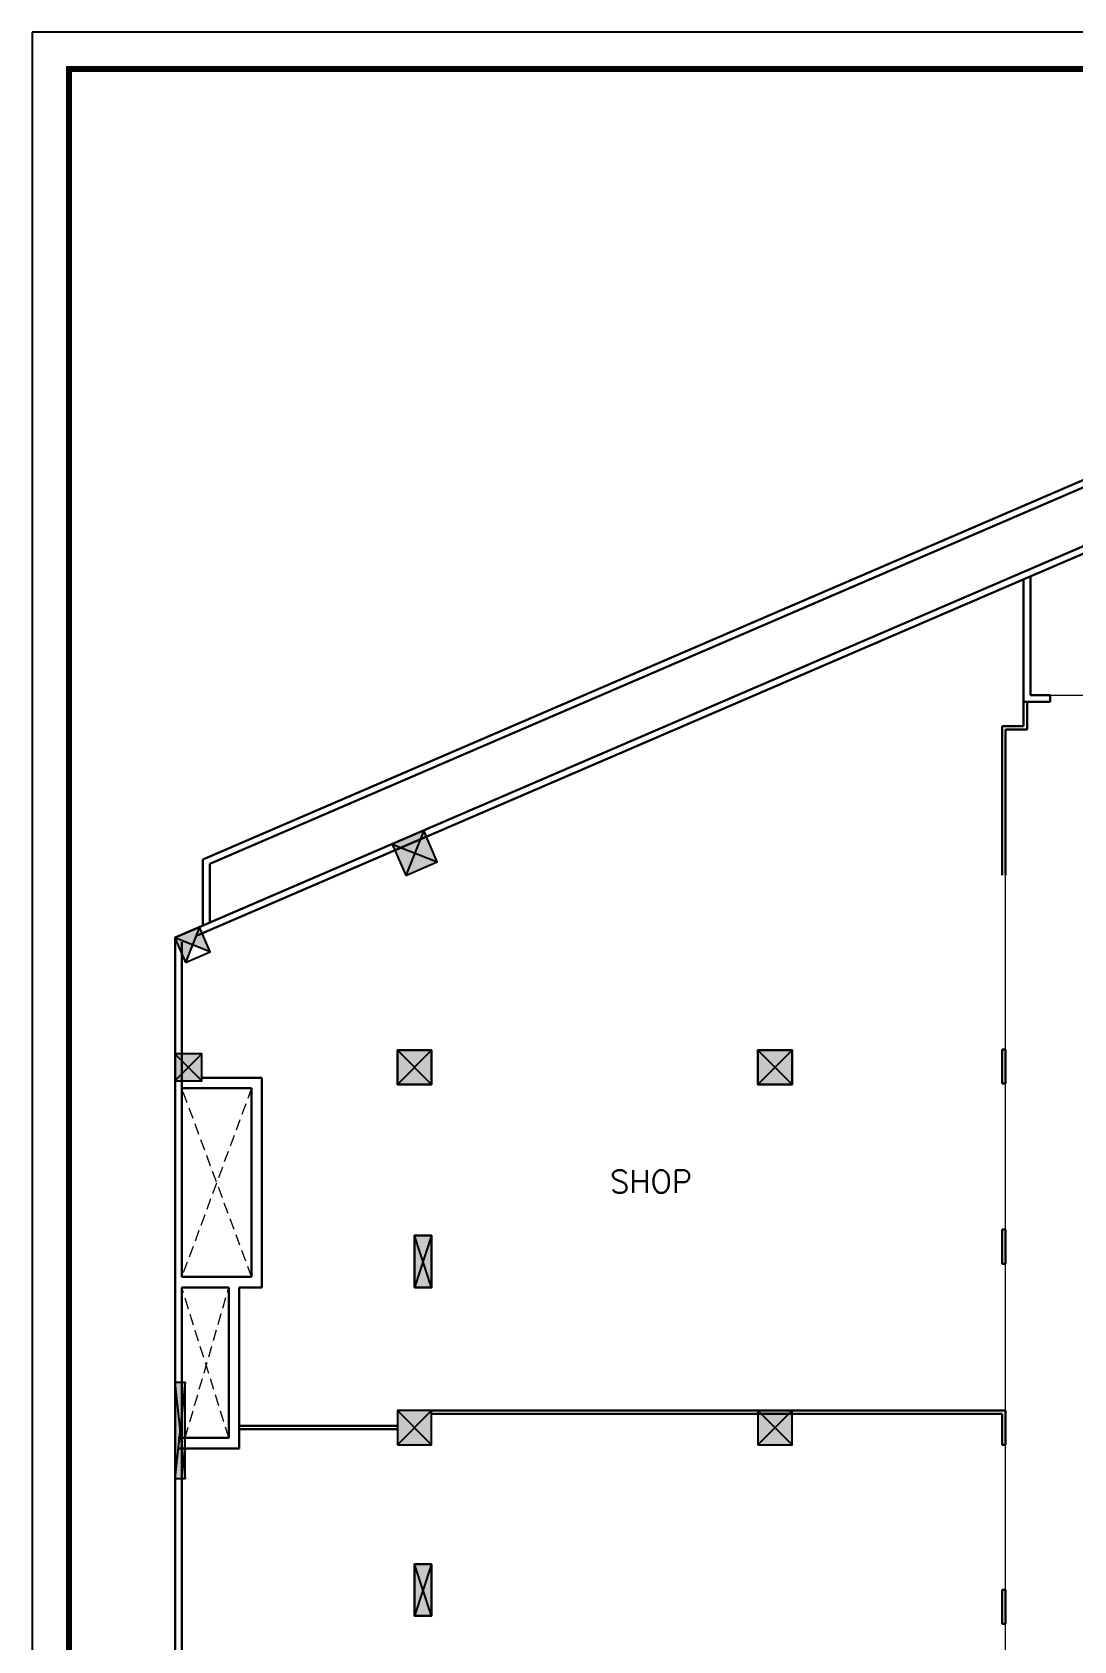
# Model space of a CAD drawing. Extents: x -14054 to 906348, y -36965 to 188562.
# Drawn here: x 432315 to 455441, y 104255 to 139976 of the extents above; entities that cross this region are included whole.
import ezdxf

# ---------------------------------------------------------------- set-up
doc = ezdxf.new("R2010")
doc.units = 0
doc.header["$LTSCALE"] = 1000
doc.header["$MEASUREMENT"] = 0
doc.linetypes.add('HIDDEN', pattern=[0.375, 0.25, -0.125])
for name, color, linetype in [('BOR', 5, 'CONTINUOUS'), ('COL', 5, 'CONTINUOUS'), ('SOLID', 252, 'CONTINUOUS')]:
    doc.layers.add(name, color=color, linetype=linetype)
for name, color, linetype, lineweight in [('HIDDEN', 7, 'HIDDEN', 15), ('TEXT', 3, 'CONTINUOUS', 15), ('WALL', 2, 'CONTINUOUS', 30), ('WIN', 6, 'CONTINUOUS', 9)]:
    doc.layers.add(name, color=color, linetype=linetype, lineweight=lineweight)
doc.styles.add('ROMAN', font='ROMANS')

# ---------------------------------------------------------------- blocks, each defined once
blk = doc.blocks.new('*U46')
at = {"layer": 'SOLID'}
for points in [[(440610.55, 121250.76), (441308.45, 121551.64), (441007.57, 122249.55), (440309.66, 121948.66)], [(435482.06, 116689.15), (436082.06, 116689.15), (436082.06, 117289.15), (435482.06, 117289.15)], [(440424.06, 116609.15), (441184.06, 116609.15), (441184.06, 117369.15), (440424.06, 117369.15)], [(448424.06, 116609.15), (449184.06, 116609.15), (449184.06, 117369.15), (448424.06, 117369.15)], [(440804.06, 112104.15), (441184.06, 112104.15), (441184.06, 113254.15), (440804.06, 113254.15)], [(435482.06, 107857.65), (435712.06, 107857.65), (435712.06, 109992.65), (435482.06, 109992.65)], [(448424.06, 108609.15), (449184.06, 108609.15), (449184.06, 109369.15), (448424.06, 109369.15)], [(440804.06, 104807.15), (441184.06, 104807.15), (441184.06, 105957.15), (440804.06, 105957.15)]]:
    blk.add_hatch(color=256, dxfattribs=at).paths.add_polyline_path(points)
h = blk.add_hatch(color=256, dxfattribs=at)
h.paths.add_polyline_path([(436270.31, 119554.43), (435876.06, 119711.15), (435719.34, 119316.9)], flags=17)
h.paths.add_polyline_path([(435719.34, 119316.9), (436270.31, 119554.43), (436032.78, 120105.41), (435481.8, 119867.87)])
h = blk.add_hatch(color=256, dxfattribs=at)
h.paths.add_polyline_path([(440424.06, 108609.15), (441184.06, 108609.15), (441184.06, 109369.15), (440424.06, 109369.15)], flags=17)
edge = h.paths.add_edge_path(flags=17)
edge.add_line((441184.06, 109369.15), (440424.06, 108609.15))
at = {"layer": 'BOR', "color": 2, "ltscale": 140}
blk.add_lwpolyline([(432315.25, 139976.49), (432315.25, 60441.6), (539703.42, 60441.6), (539703.42, 139976.49)], close=True, dxfattribs=at)
at = {"layer": 'BOR', "ltscale": 140, "const_width": 136.54}
blk.add_lwpolyline([(538884.16, 61260.85), (433134.5, 61260.85), (433134.5, 139157.23), (538884.16, 139157.23)], close=True, dxfattribs=at)
at = {"layer": 'COL', "color": 7}
for p, q in [((441007.57, 122249.55), (440610.55, 121250.76)), ((440309.66, 121948.66), (441308.45, 121551.64)), ((436032.78, 120105.41), (435719.34, 119316.9)), ((436270.31, 119554.43), (435481.8, 119867.87)), ((436082.06, 116689.15), (435482.06, 117289.15)), ((436082.06, 117289.15), (435482.06, 116689.15)), ((441184.06, 117369.15), (440424.06, 116609.15)), ((440424.06, 117369.15), (441184.06, 116609.15)), ((449184.06, 117369.15), (448424.06, 116609.15)), ((448424.06, 117369.15), (449184.06, 116609.15)), ((441184.06, 113254.15), (440804.06, 112104.15)), ((441184.06, 112104.15), (440804.06, 113254.15)), ((435482.06, 109992.65), (435712.06, 107857.65)), ((435712.06, 109992.65), (435482.06, 107857.65)), ((441184.06, 109369.15), (440424.06, 108609.15)), ((440424.06, 109369.15), (441184.06, 108609.15)), ((449184.06, 109369.15), (448424.06, 108609.15)), ((448424.06, 109369.15), (449184.06, 108609.15)), ((441184.06, 105957.15), (440804.06, 104807.15)), ((441184.06, 104807.15), (440804.06, 105957.15))]:
    blk.add_line(p, q, dxfattribs=at)
at = {"layer": 'COL'}
for points in [[(440610.55, 121250.76), (441308.45, 121551.64), (441007.57, 122249.55), (440309.66, 121948.66)], [(435719.34, 119316.9), (436270.31, 119554.43), (436032.78, 120105.41), (435481.8, 119867.87)], [(435482.06, 116689.15), (436082.06, 116689.15), (436082.06, 117289.15), (435482.06, 117289.15)], [(440424.06, 116609.15), (441184.06, 116609.15), (441184.06, 117369.15), (440424.06, 117369.15)], [(448424.06, 116609.15), (449184.06, 116609.15), (449184.06, 117369.15), (448424.06, 117369.15)], [(440804.06, 112104.15), (441184.06, 112104.15), (441184.06, 113254.15), (440804.06, 113254.15)], [(435482.06, 107857.65), (435712.06, 107857.65), (435712.06, 109992.65), (435482.06, 109992.65)], [(440424.06, 108609.15), (441184.06, 108609.15), (441184.06, 109369.15), (440424.06, 109369.15)], [(448424.06, 108609.15), (449184.06, 108609.15), (449184.06, 109369.15), (448424.06, 109369.15)], [(440804.06, 104807.15), (441184.06, 104807.15), (441184.06, 105957.15), (440804.06, 105957.15)]]:
    blk.add_lwpolyline(points, close=True, dxfattribs=at)
at = {"layer": 'HIDDEN'}
for p, q in [((437187.28, 112334.14), (435636.11, 116529.15)), ((437187.28, 116529.14), (435636.11, 112334.14)), ((436682.05, 108759.38), (435636.11, 112104.14)), ((435712.06, 108759.38), (436682.1, 112104.14))]:
    blk.add_line(p, q, dxfattribs=at)
at = {"layer": 'WALL'}
for p, q in [((464443.67, 133824.15), (436106.8, 121606.4)), ((464474.63, 133674.15), (436256.8, 121507.72)), ((454477.06, 125254.15), (454477.06, 127893.45)), ((454327.06, 125104.15), (454327.06, 127828.78)), ((454327.06, 125104.15), (454917.66, 125104.15)), ((454327.06, 124569.15), (454327.06, 125104.15)), ((454402.06, 124494.15), (454402.06, 125104.15)), ((454477.06, 125254.15), (454917.66, 125254.15)), ((454917.66, 125254.15), (454917.66, 125104.15)), ((453849.06, 124569.15), (454327.06, 124569.15)), ((453849.06, 121253.99), (453849.06, 124569.15)), ((453924.06, 124494.15), (454402.06, 124494.15)), ((453924.06, 121253.99), (453924.06, 124494.15)), ((436106.8, 121606.4), (436106.8, 120137.32)), ((436256.8, 121507.72), (436256.8, 120201.98)), ((453924.06, 117389.38), (453849.06, 117389.38)), ((453849.06, 116629.38), (453849.06, 117389.38)), ((453924.06, 116629.38), (453924.06, 117389.38)), ((437187.06, 116529.15), (435636.11, 116529.15)), ((437187.06, 116529.15), (435636.11, 116529.15)), ((437417.06, 116759.15), (436082.06, 116759.15)), ((437417.06, 116759.15), (436082.06, 116759.15)), ((437187.06, 112334.14), (437187.06, 116529.15)), ((437417.06, 112104.14), (437417.06, 116759.15)), ((453924.06, 116629.38), (453849.06, 116629.38)), ((453849.06, 113389.88), (453924.06, 113389.88)), ((453849.06, 112628.88), (453849.06, 113389.88)), ((453924.06, 112628.88), (453924.06, 113389.88)), ((453849.06, 112628.88), (453924.06, 112628.88)), ((441184.06, 109369.15), (453924.06, 109369.15)), ((453924.06, 108609.15), (453924.06, 109369.15)), ((440424.06, 109026.65), (436912.05, 109026.65)), ((440424.06, 108951.65), (436912.05, 108951.65)), ((441184.06, 109294.15), (453849.06, 109294.15)), ((453849.06, 108609.15), (453849.06, 109294.15)), ((453924.06, 108609.15), (453849.06, 108609.15)), ((453849.06, 105389.88), (453924.06, 105389.88)), ((453849.06, 104628.88), (453849.06, 105389.88)), ((453924.06, 104628.88), (453924.06, 105389.88)), ((453849.06, 104628.88), (453924.06, 104628.88))]:
    blk.add_line(p, q, dxfattribs=at)
at = {"layer": 'WALL', "color": 2, "ltscale": 140}
for p, q in [((454420.7, 127869.15), (464753.27, 132324.15)), ((454422.03, 127869.15), (435979.61, 119919.15)), ((447976.83, 125254.15), (435486.11, 119869.76)), ((435486.11, 119869.76), (435486.11, 72657.15)), ((435636.11, 119769.97), (435636.11, 112334.14)), ((435636.11, 112559.15), (435636.11, 112334.14)), ((435636.11, 112104.15), (435636.11, 72807.15))]:
    blk.add_line(p, q, dxfattribs=at)
at = {"layer": 'WALL', "linetype": 'Continuous'}
for p, q in [((437187.06, 112334.14), (435636.11, 112334.14)), ((436682.05, 112104.14), (435636.11, 112104.14)), ((436682.05, 108759.38), (436682.05, 112104.14)), ((437417.06, 112104.14), (436912.05, 112104.14)), ((436912.05, 108529.38), (436912.05, 112104.14)), ((436682.05, 108759.38), (435557.06, 108759.38)), ((436912.05, 108529.38), (435557.06, 108529.38))]:
    blk.add_line(p, q, dxfattribs=at)
at = {"layer": 'WALL', "color": 2, "ltscale": 140}
blk.add_lwpolyline([(447976.83, 125254.15), (464722.31, 132474.15), (488170.06, 132474.15), (493880.06, 125254.15)], dxfattribs=at)
at = {"layer": 'WALL'}
for points in [[(441184.06, 117369.15), (441184.06, 116609.15), (440424.06, 116609.15), (440424.06, 117369.15)], [(449184.06, 117369.15), (449184.06, 116609.15), (448424.06, 116609.15), (448424.06, 117369.15)], [(441184.06, 113254.15), (441184.06, 112104.15), (440804.06, 112104.15), (440804.06, 113254.15)], [(441184.06, 104807.15), (440804.06, 104807.15), (440804.06, 105957.15), (441184.06, 105957.15)]]:
    blk.add_lwpolyline(points, close=True, dxfattribs=at)
at = {"layer": 'WIN'}
for p, q in [((454917.66, 125254.15), (455917.66, 125254.15)), ((453924.06, 117389.38), (453924.06, 121253.99)), ((453924.06, 113389.88), (453924.06, 116629.38)), ((453924.06, 109369.15), (453924.06, 112628.88)), ((453924.06, 105389.88), (453924.06, 108629.38)), ((453924.06, 101389.38), (453924.06, 104628.88))]:
    blk.add_line(p, q, dxfattribs=at)
at = {"layer": 'TEXT', "color": 3, "ltscale": 140, "style": 'ROMAN'}
blk.add_text('SHOP', height=500, dxfattribs=at).set_placement((445145.46, 114203.28))

msp = doc.modelspace()

# ---------------------------------------------------------------- block references
at = {"layer": 'TEXT'}
msp.add_blockref('*U46', (0, 0), dxfattribs=at)

doc.saveas('drawing.dxf')
